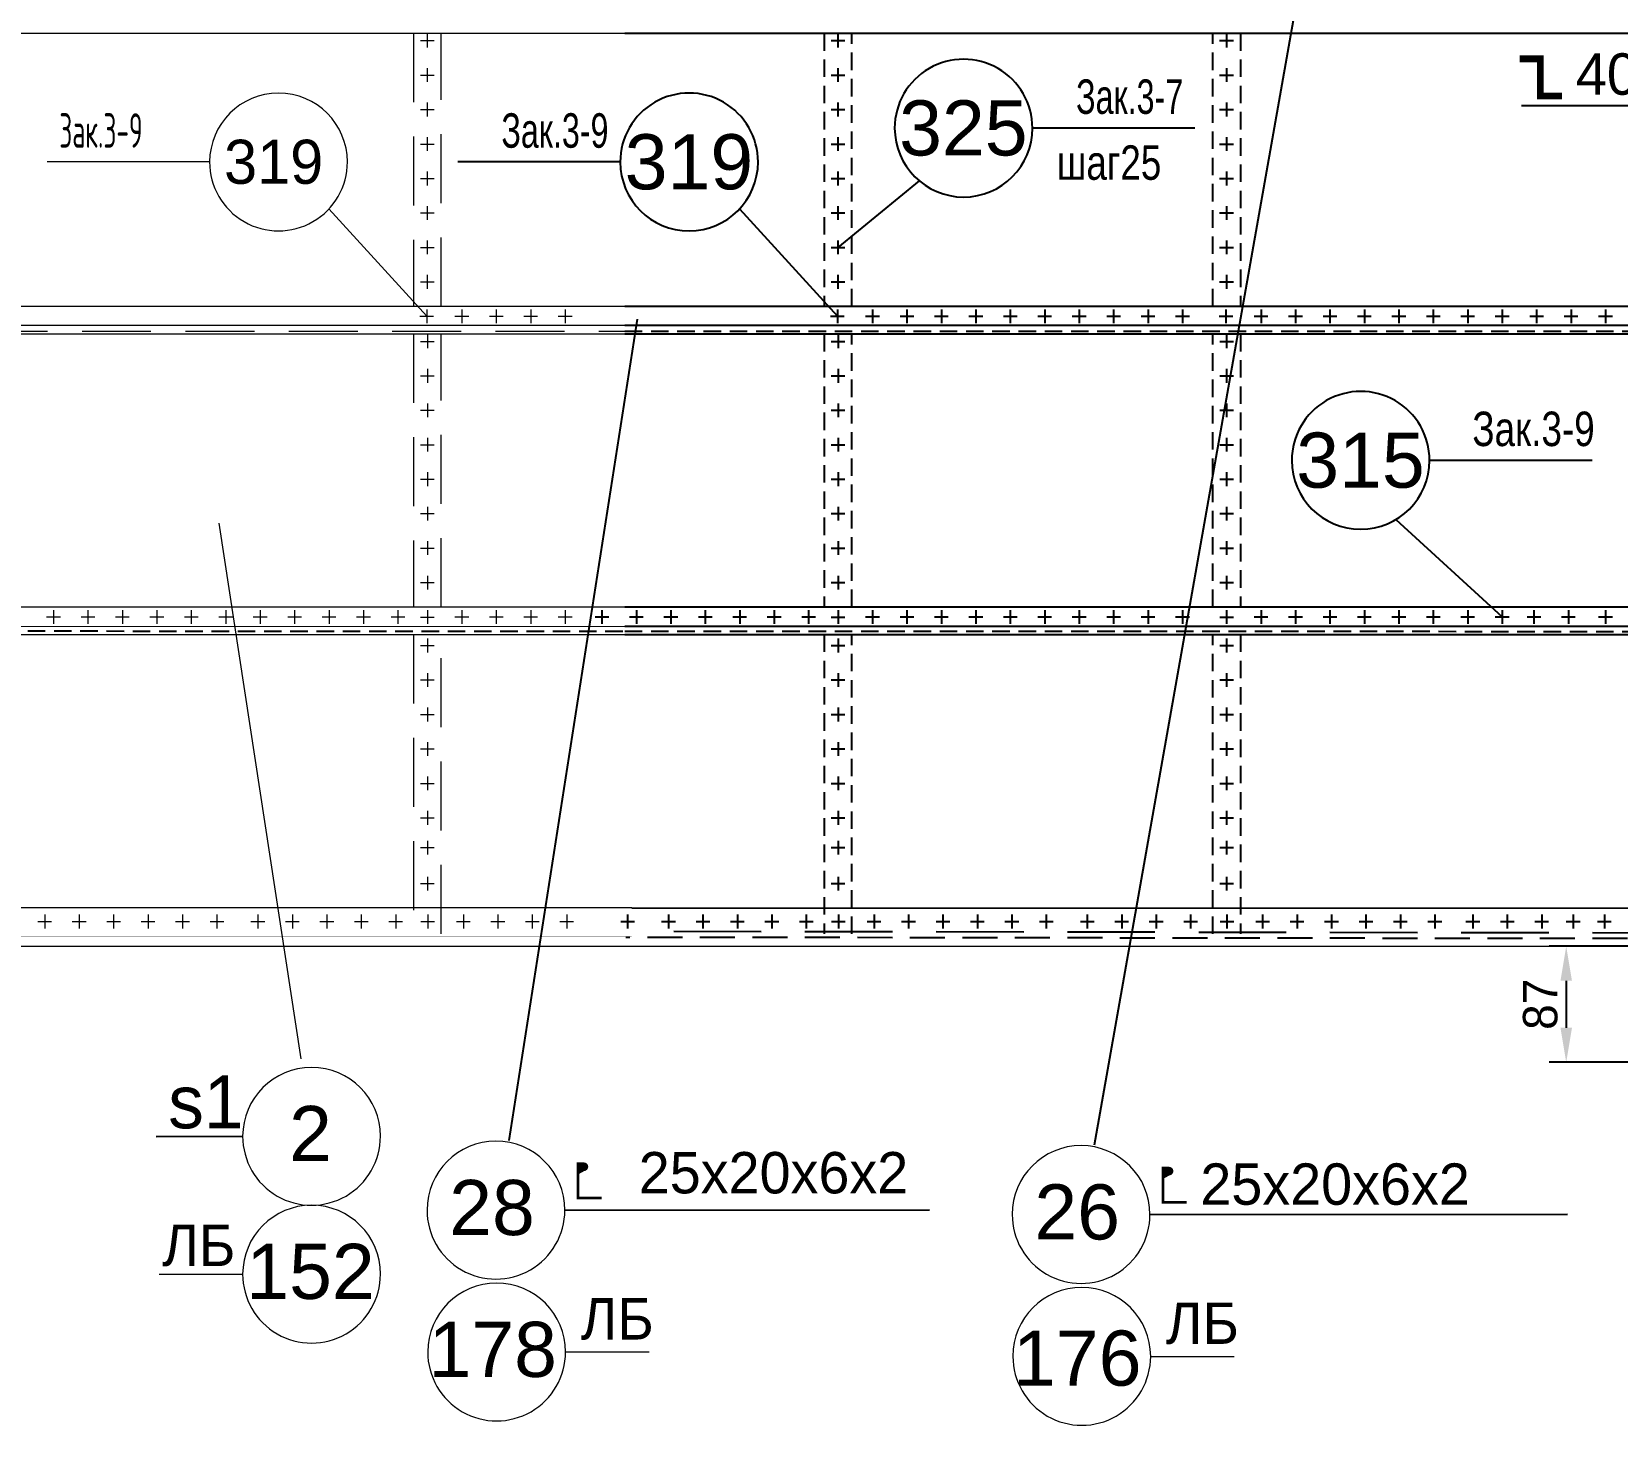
# Model space of a CAD drawing. Header units: millimetres. Extents: x 42007 to 66896, y -556 to 10827.
# Drawn here: x 51433 to 52584, y 3466 to 4477 of the extents above; entities that cross this region are included whole.
import ezdxf
from ezdxf.enums import TextEntityAlignment as Align

# ---------------------------------------------------------------- set-up
doc = ezdxf.new("R2010")
doc.units = ezdxf.units.MM
for name, pattern in [('DASHED', [19.05, 12.7, -6.35]), ('K5LT32769', [0]), ('K5LT32793', [10, 5, -5]), ('K5LT32794', [0]), ('K5LT32795', [75, 50, -25]), ('K5LT32799', [95.25, 63.5, -31.75])]:
    doc.linetypes.add(name, pattern=pattern)
doc.layers.add('pen_7', color=1, linetype='Continuous')
doc.styles.add('KTEXTSTYLE', font='GOST_AU.SHX', dxfattribs={"width": 0.96, "height": 5})
doc.styles.add('style5', font='arial.ttf', dxfattribs={"height": 3})

msp = doc.modelspace()

# ---------------------------------------------------------------- hatches: boundary and pattern name
for points in [[(51833.949, 3651.546, 1), (51833.949, 3655.78), (51829.614, 3655.78), (51829.614, 3649.133)], [(52258.599, 3648.379, 1), (52258.599, 3652.613), (52254.264, 3652.613), (52254.264, 3645.966)]]:
    msp.add_hatch(color=0).paths.add_polyline_path(points)

# ---------------------------------------------------------------- linework, layer by layer
at = {"color": 0}
for p, q in [((52204.375, 3669.638), (52350.362, 4493.696)), ((52013.325, 4470.598), (52023.325, 4470.598)), ((52018.325, 4475.598), (52018.325, 4465.598)), ((52295.325, 4470.598), (52305.325, 4470.598)), ((52300.325, 4475.598), (52300.325, 4465.598)), ((52013.325, 4445.598), (52023.325, 4445.598)), ((52018.325, 4450.598), (52018.325, 4440.598)), ((52295.325, 4445.598), (52305.325, 4445.598)), ((52300.325, 4450.598), (52300.325, 4440.598)), ((52013.325, 4420.598), (52023.325, 4420.598)), ((52018.325, 4425.598), (52018.325, 4415.598)), ((52295.325, 4420.598), (52305.325, 4420.598)), ((52300.325, 4425.598), (52300.325, 4415.598)), ((52514.402, 4423.547), (52770.097, 4423.669)), ((52277.379, 4407.127), (52159.467, 4407.127)), ((52013.325, 4395.598), (52023.325, 4395.598)), ((52018.325, 4400.598), (52018.325, 4390.598)), ((52295.325, 4395.598), (52305.325, 4395.598)), ((52300.325, 4400.598), (52300.325, 4390.598)), ((51860.329, 4382.565), (51742.417, 4382.565)), ((52018.325, 4375.598), (52018.325, 4365.598)), ((52300.325, 4375.598), (52300.325, 4365.598)), ((52013.325, 4370.598), (52023.325, 4370.598)), ((52295.325, 4370.598), (52305.325, 4370.598)), ((52018.325, 4350.598), (52018.325, 4340.598)), ((52300.325, 4350.598), (52300.325, 4340.598)), ((52013.325, 4345.598), (52023.325, 4345.598)), ((52295.325, 4345.598), (52305.325, 4345.598)), ((52013.325, 4320.598), (52023.325, 4320.598)), ((52018.325, 4325.598), (52018.325, 4315.598)), ((52295.325, 4320.598), (52305.325, 4320.598)), ((52300.325, 4325.598), (52300.325, 4315.598)), ((52013.325, 4295.598), (52023.325, 4295.598)), ((52018.325, 4300.598), (52018.325, 4290.598)), ((52295.325, 4295.598), (52305.325, 4295.598)), ((52300.325, 4300.598), (52300.325, 4290.598)), ((52012.882, 4270.598), (52022.882, 4270.598)), ((52017.882, 4275.598), (52017.882, 4265.598)), ((52038.362, 4270.598), (52048.362, 4270.598)), ((52043.362, 4275.598), (52043.362, 4265.598)), ((52063.362, 4270.598), (52073.362, 4270.598)), ((52068.362, 4275.598), (52068.362, 4265.598)), ((52088.362, 4270.598), (52098.362, 4270.598)), ((52093.362, 4275.598), (52093.362, 4265.598)), ((52113.362, 4270.598), (52123.362, 4270.598)), ((52118.362, 4275.598), (52118.362, 4265.598)), ((52138.362, 4270.598), (52148.362, 4270.598)), ((52143.362, 4275.598), (52143.362, 4265.598)), ((52163.362, 4270.598), (52173.362, 4270.598)), ((52168.362, 4275.598), (52168.362, 4265.598)), ((52188.362, 4270.598), (52198.362, 4270.598)), ((52193.362, 4275.598), (52193.362, 4265.598)), ((52213.362, 4270.598), (52223.362, 4270.598)), ((52218.362, 4275.598), (52218.362, 4265.598)), ((52238.362, 4270.598), (52248.362, 4270.598)), ((52243.362, 4275.598), (52243.362, 4265.598)), ((52263.362, 4270.598), (52273.362, 4270.598)), ((52268.362, 4275.598), (52268.362, 4265.598)), ((52294.882, 4270.598), (52304.882, 4270.598)), ((52299.882, 4275.598), (52299.882, 4265.598)), ((52320.362, 4270.598), (52330.362, 4270.598)), ((52325.362, 4275.598), (52325.362, 4265.598)), ((52345.362, 4270.598), (52355.362, 4270.598)), ((52350.362, 4275.598), (52350.362, 4265.598)), ((52370.362, 4270.598), (52380.362, 4270.598)), ((52375.362, 4275.598), (52375.362, 4265.598)), ((52395.362, 4270.598), (52405.362, 4270.598)), ((52400.362, 4275.598), (52400.362, 4265.598)), ((52420.362, 4270.598), (52430.362, 4270.598)), ((52425.362, 4275.598), (52425.362, 4265.598)), ((52445.362, 4270.598), (52455.362, 4270.598)), ((52450.362, 4275.598), (52450.362, 4265.598)), ((52470.362, 4270.598), (52480.362, 4270.598)), ((52475.362, 4275.598), (52475.362, 4265.598)), ((52495.362, 4270.598), (52505.362, 4270.598)), ((52500.362, 4275.598), (52500.362, 4265.598)), ((52520.362, 4270.598), (52530.362, 4270.598)), ((52525.362, 4275.598), (52525.362, 4265.598)), ((52545.362, 4270.598), (52555.362, 4270.598)), ((52550.362, 4275.598), (52550.362, 4265.598)), ((52570.362, 4270.598), (52580.362, 4270.598)), ((52575.362, 4275.598), (52575.362, 4265.598)), ((51779.725, 3672.805), (51872.839, 4268.464)), ((53172.284, 4263.903), (51863.618, 4263.926)), ((51863.618, 4257.891), (53172.284, 4257.891)), ((52018.362, 4257.452), (52018.362, 4247.452)), ((52300.362, 4257.452), (52300.362, 4247.452)), ((52013.362, 4252.452), (52023.362, 4252.452)), ((52295.362, 4252.452), (52305.362, 4252.452)), ((52013.362, 4227.452), (52023.362, 4227.452)), ((52018.362, 4232.452), (52018.362, 4222.452)), ((52295.362, 4227.452), (52305.362, 4227.452)), ((52300.362, 4232.452), (52300.362, 4222.452)), ((52013.362, 4202.452), (52023.362, 4202.452)), ((52018.362, 4207.452), (52018.362, 4197.452)), ((52295.362, 4202.452), (52305.362, 4202.452)), ((52300.362, 4207.452), (52300.362, 4197.452)), ((52013.362, 4177.452), (52023.362, 4177.452)), ((52018.362, 4182.452), (52018.362, 4172.452)), ((52295.362, 4177.452), (52305.362, 4177.452)), ((52300.362, 4182.452), (52300.362, 4172.452)), ((52565.584, 4166.118), (52447.672, 4166.118)), ((52018.362, 4157.452), (52018.362, 4147.452)), ((52300.362, 4157.452), (52300.362, 4147.452)), ((52013.362, 4152.452), (52023.362, 4152.452)), ((52295.362, 4152.452), (52305.362, 4152.452)), ((52018.362, 4132.452), (52018.362, 4122.452)), ((52300.362, 4132.452), (52300.362, 4122.452)), ((52013.362, 4127.452), (52023.362, 4127.452)), ((52295.362, 4127.452), (52305.362, 4127.452)), ((52013.362, 4102.452), (52023.362, 4102.452)), ((52018.362, 4107.452), (52018.362, 4097.452)), ((52295.362, 4102.452), (52305.362, 4102.452)), ((52300.362, 4107.452), (52300.362, 4097.452)), ((52013.362, 4077.452), (52023.362, 4077.452)), ((52018.362, 4082.452), (52018.362, 4072.452)), ((52295.362, 4077.452), (52305.362, 4077.452)), ((52300.362, 4082.452), (52300.362, 4072.452)), ((51842.025, 4052.495), (51852.025, 4052.495)), ((51847.025, 4057.495), (51847.025, 4047.495)), ((51867.025, 4052.495), (51877.025, 4052.495)), ((51872.025, 4057.495), (51872.025, 4047.495)), ((51892.025, 4052.495), (51902.025, 4052.495)), ((51897.025, 4057.495), (51897.025, 4047.495)), ((51917.025, 4052.495), (51927.025, 4052.495)), ((51922.025, 4057.495), (51922.025, 4047.495)), ((51942.025, 4052.495), (51952.025, 4052.495)), ((51947.025, 4057.495), (51947.025, 4047.495)), ((51967.025, 4052.495), (51977.025, 4052.495)), ((51972.025, 4057.495), (51972.025, 4047.495)), ((51992.025, 4052.495), (52002.025, 4052.495)), ((51997.025, 4057.495), (51997.025, 4047.495)), ((52013.362, 4052.452), (52023.362, 4052.452)), ((52018.362, 4057.452), (52018.362, 4047.452)), ((52038.362, 4052.495), (52048.362, 4052.495)), ((52043.362, 4057.495), (52043.362, 4047.495)), ((52063.362, 4052.495), (52073.362, 4052.495)), ((52068.362, 4057.495), (52068.362, 4047.495)), ((52088.362, 4052.495), (52098.362, 4052.495)), ((52093.362, 4057.495), (52093.362, 4047.495)), ((52113.362, 4052.495), (52123.362, 4052.495)), ((52118.362, 4057.495), (52118.362, 4047.495)), ((52138.362, 4052.495), (52148.362, 4052.495)), ((52143.362, 4057.495), (52143.362, 4047.495)), ((52163.362, 4052.495), (52173.362, 4052.495)), ((52168.362, 4057.495), (52168.362, 4047.495)), ((52188.362, 4052.495), (52198.362, 4052.495)), ((52193.362, 4057.495), (52193.362, 4047.495)), ((52213.362, 4052.495), (52223.362, 4052.495)), ((52218.362, 4057.495), (52218.362, 4047.495)), ((52238.362, 4052.495), (52248.362, 4052.495)), ((52243.362, 4057.495), (52243.362, 4047.495)), ((52263.362, 4052.495), (52273.362, 4052.495)), ((52268.362, 4057.495), (52268.362, 4047.495)), ((52295.362, 4052.452), (52305.362, 4052.452)), ((52300.362, 4057.452), (52300.362, 4047.452)), ((52320.362, 4052.495), (52330.362, 4052.495)), ((52325.362, 4057.495), (52325.362, 4047.495)), ((52345.362, 4052.495), (52355.362, 4052.495)), ((52350.362, 4057.495), (52350.362, 4047.495)), ((52370.362, 4052.495), (52380.362, 4052.495)), ((52375.362, 4057.495), (52375.362, 4047.495)), ((52395.362, 4052.495), (52405.362, 4052.495)), ((52400.362, 4057.495), (52400.362, 4047.495)), ((52420.362, 4052.495), (52430.362, 4052.495)), ((52425.362, 4057.495), (52425.362, 4047.495)), ((52445.362, 4052.495), (52455.362, 4052.495)), ((52450.362, 4057.495), (52450.362, 4047.495)), ((52470.362, 4052.495), (52480.362, 4052.495)), ((52475.362, 4057.495), (52475.362, 4047.495)), ((52495.362, 4052.495), (52505.362, 4052.495)), ((52500.362, 4057.495), (52500.362, 4047.495)), ((52518.383, 4052.538), (52528.383, 4052.538)), ((52523.383, 4057.538), (52523.383, 4047.538)), ((52543.383, 4052.538), (52553.383, 4052.538)), ((52548.383, 4057.538), (52548.383, 4047.538)), ((52570.362, 4052.495), (52580.362, 4052.495)), ((52575.362, 4057.495), (52575.362, 4047.495)), ((51863.618, 4045.703), (53172.284, 4045.767)), ((52013.362, 4031.786), (52023.362, 4031.786)), ((52018.362, 4036.786), (52018.362, 4026.786)), ((52295.362, 4031.786), (52305.362, 4031.786)), ((52300.362, 4036.786), (52300.362, 4026.786)), ((52013.362, 4006.786), (52023.362, 4006.786)), ((52018.362, 4011.786), (52018.362, 4001.786)), ((52295.362, 4006.786), (52305.362, 4006.786)), ((52300.362, 4011.786), (52300.362, 4001.786)), ((52013.362, 3981.786), (52023.362, 3981.786)), ((52018.362, 3986.786), (52018.362, 3976.786)), ((52295.362, 3981.786), (52305.362, 3981.786)), ((52300.362, 3986.786), (52300.362, 3976.786)), ((52018.362, 3961.786), (52018.362, 3951.786)), ((52300.362, 3961.786), (52300.362, 3951.786)), ((52013.362, 3956.786), (52023.362, 3956.786)), ((52295.362, 3956.786), (52305.362, 3956.786)), ((52018.362, 3936.786), (52018.362, 3926.786)), ((52300.362, 3936.786), (52300.362, 3926.786)), ((52013.362, 3931.786), (52023.362, 3931.786)), ((52295.362, 3931.786), (52305.362, 3931.786)), ((52013.362, 3906.786), (52023.362, 3906.786)), ((52018.362, 3911.786), (52018.362, 3901.786)), ((52295.362, 3906.786), (52305.362, 3906.786)), ((52300.362, 3911.786), (52300.362, 3901.786)), ((52018.362, 3890.183), (52018.362, 3880.183)), ((52300.362, 3890.183), (52300.362, 3880.183)), ((52013.362, 3885.183), (52023.362, 3885.183)), ((52295.362, 3885.183), (52305.362, 3885.183)), ((52013.362, 3859.025), (52023.362, 3859.025)), ((52018.362, 3864.025), (52018.362, 3854.025)), ((52295.362, 3859.025), (52305.362, 3859.025)), ((52300.362, 3864.025), (52300.362, 3854.025)), ((51865.64, 3836.588), (51865.64, 3826.588)), ((51868.631, 3841.575), (53001.514, 3841.228)), ((51895.362, 3836.588), (51895.362, 3826.588)), ((51920.362, 3836.588), (51920.362, 3826.588)), ((51945.362, 3836.588), (51945.362, 3826.588)), ((51970.362, 3836.588), (51970.362, 3826.588)), ((51995.362, 3836.588), (51995.362, 3826.588)), ((52018.64, 3836.588), (52018.64, 3826.588)), ((52044.514, 3836.588), (52044.514, 3826.588)), ((52069.514, 3836.588), (52069.514, 3826.588)), ((52094.514, 3836.588), (52094.514, 3826.588)), ((52119.514, 3836.588), (52119.514, 3826.588)), ((52144.514, 3836.588), (52144.514, 3826.588)), ((52169.514, 3836.588), (52169.514, 3826.588)), ((52199.236, 3836.588), (52199.236, 3826.588)), ((52224.236, 3836.588), (52224.236, 3826.588)), ((52249.236, 3836.588), (52249.236, 3826.588)), ((52274.236, 3836.588), (52274.236, 3826.588)), ((52300.64, 3836.588), (52300.64, 3826.588)), ((52326.514, 3836.588), (52326.514, 3826.588)), ((52351.514, 3836.588), (52351.514, 3826.588)), ((52376.514, 3836.588), (52376.514, 3826.588)), ((52401.514, 3836.588), (52401.514, 3826.588)), ((52426.514, 3836.588), (52426.514, 3826.588)), ((52451.514, 3836.588), (52451.514, 3826.588)), ((52479.063, 3836.588), (52479.063, 3826.588)), ((52504.063, 3836.588), (52504.063, 3826.588)), ((52529.063, 3836.588), (52529.063, 3826.588)), ((52551.867, 3836.588), (52551.867, 3826.588)), ((52574.485, 3836.588), (52574.485, 3826.588)), ((51860.64, 3831.588), (51870.64, 3831.588)), ((51890.362, 3831.588), (51900.362, 3831.588)), ((51915.362, 3831.588), (51925.362, 3831.588)), ((51940.362, 3831.588), (51950.362, 3831.588)), ((51965.362, 3831.588), (51975.362, 3831.588)), ((51990.362, 3831.588), (52000.362, 3831.588)), ((52013.64, 3831.588), (52023.64, 3831.588)), ((52039.514, 3831.588), (52049.514, 3831.588)), ((52064.514, 3831.588), (52074.514, 3831.588)), ((52089.514, 3831.588), (52099.514, 3831.588)), ((52114.514, 3831.588), (52124.514, 3831.588)), ((52139.514, 3831.588), (52149.514, 3831.588)), ((52164.514, 3831.588), (52174.514, 3831.588)), ((52194.236, 3831.588), (52204.236, 3831.588)), ((52219.236, 3831.588), (52229.236, 3831.588)), ((52244.236, 3831.588), (52254.236, 3831.588)), ((52269.236, 3831.588), (52279.236, 3831.588)), ((52295.64, 3831.588), (52305.64, 3831.588)), ((52321.514, 3831.588), (52331.514, 3831.588)), ((52346.514, 3831.588), (52356.514, 3831.588)), ((52371.514, 3831.588), (52381.514, 3831.588)), ((52396.514, 3831.588), (52406.514, 3831.588)), ((52421.514, 3831.588), (52431.514, 3831.588)), ((52446.514, 3831.588), (52456.514, 3831.588)), ((52474.063, 3831.588), (52484.063, 3831.588)), ((52499.063, 3831.588), (52509.063, 3831.588)), ((52524.063, 3831.588), (52534.063, 3831.588)), ((52546.867, 3831.588), (52556.867, 3831.588)), ((52569.485, 3831.588), (52579.485, 3831.588)), ((51523.489, 3675.551), (51586.305, 3675.733)), ((51820.113, 3622.179), (52084.745, 3622.306)), ((52244.763, 3619.012), (52547.789, 3619.157))]:
    msp.add_line(p, q, dxfattribs=at)
at = {"color": 7, "linetype": 'K5LT32769', "lineweight": 18}
for p, q in [((50495.821, 4475.989), (51868.631, 4475.989)), ((51715.325, 4470.598), (51725.325, 4470.598)), ((51720.325, 4475.598), (51720.325, 4465.598)), ((51715.325, 4445.598), (51725.325, 4445.598)), ((51720.325, 4450.598), (51720.325, 4440.598)), ((51715.325, 4420.598), (51725.325, 4420.598)), ((51720.325, 4425.598), (51720.325, 4415.598)), ((51715.325, 4395.598), (51725.325, 4395.598)), ((51720.325, 4400.598), (51720.325, 4390.598)), ((51562.329, 4382.565), (51444.417, 4382.565)), ((51720.325, 4375.598), (51720.325, 4365.598)), ((51715.325, 4370.598), (51725.325, 4370.598)), ((51720.325, 4350.598), (51720.325, 4340.598)), ((51648.898, 4348.467), (51719.882, 4270.598)), ((51715.325, 4345.598), (51725.325, 4345.598)), ((51715.325, 4320.598), (51725.325, 4320.598)), ((51720.325, 4325.598), (51720.325, 4315.598)), ((51715.325, 4295.598), (51725.325, 4295.598)), ((51720.325, 4300.598), (51720.325, 4290.598)), ((51868.631, 4277.718), (50495.821, 4277.718)), ((51714.882, 4270.598), (51724.882, 4270.598)), ((51719.882, 4275.598), (51719.882, 4265.598)), ((51740.362, 4270.598), (51750.362, 4270.598)), ((51745.362, 4275.598), (51745.362, 4265.598)), ((51765.362, 4270.598), (51775.362, 4270.598)), ((51770.362, 4275.598), (51770.362, 4265.598)), ((51790.362, 4270.598), (51800.362, 4270.598)), ((51795.362, 4275.598), (51795.362, 4265.598)), ((51815.362, 4270.598), (51825.362, 4270.598)), ((51820.362, 4275.598), (51820.362, 4265.598)), ((51868.631, 4263.925), (50495.821, 4263.949)), ((50495.821, 4257.891), (51868.631, 4257.891)), ((51720.362, 4257.452), (51720.362, 4247.452)), ((51715.362, 4252.452), (51725.362, 4252.452)), ((51715.362, 4227.452), (51725.362, 4227.452)), ((51720.362, 4232.452), (51720.362, 4222.452)), ((51715.362, 4202.452), (51725.362, 4202.452)), ((51720.362, 4207.452), (51720.362, 4197.452)), ((51715.362, 4177.452), (51725.362, 4177.452)), ((51720.362, 4182.452), (51720.362, 4172.452)), ((51720.362, 4157.452), (51720.362, 4147.452)), ((51715.362, 4152.452), (51725.362, 4152.452)), ((51720.362, 4132.452), (51720.362, 4122.452)), ((51628.774, 3732.012), (51569.158, 4120.592)), ((51715.362, 4127.452), (51725.362, 4127.452)), ((51715.362, 4102.452), (51725.362, 4102.452)), ((51720.362, 4107.452), (51720.362, 4097.452)), ((51715.362, 4077.452), (51725.362, 4077.452)), ((51720.362, 4082.452), (51720.362, 4072.452)), ((51868.631, 4059.615), (50495.821, 4059.615)), ((51444.025, 4052.495), (51454.025, 4052.495)), ((51449.025, 4057.495), (51449.025, 4047.495)), ((51469.025, 4052.495), (51479.025, 4052.495)), ((51474.025, 4057.495), (51474.025, 4047.495)), ((51494.025, 4052.495), (51504.025, 4052.495)), ((51499.025, 4057.495), (51499.025, 4047.495)), ((51519.025, 4052.495), (51529.025, 4052.495)), ((51524.025, 4057.495), (51524.025, 4047.495)), ((51544.025, 4052.495), (51554.025, 4052.495)), ((51549.025, 4057.495), (51549.025, 4047.495)), ((51569.025, 4052.495), (51579.025, 4052.495)), ((51574.025, 4057.495), (51574.025, 4047.495)), ((51594.025, 4052.495), (51604.025, 4052.495)), ((51599.025, 4057.495), (51599.025, 4047.495)), ((51619.025, 4052.495), (51629.025, 4052.495)), ((51624.025, 4057.495), (51624.025, 4047.495)), ((51644.025, 4052.495), (51654.025, 4052.495)), ((51649.025, 4057.495), (51649.025, 4047.495)), ((51669.025, 4052.495), (51679.025, 4052.495)), ((51674.025, 4057.495), (51674.025, 4047.495)), ((51694.025, 4052.495), (51704.025, 4052.495)), ((51699.025, 4057.495), (51699.025, 4047.495)), ((51715.362, 4052.452), (51725.362, 4052.452)), ((51720.362, 4057.452), (51720.362, 4047.452)), ((51740.362, 4052.495), (51750.362, 4052.495)), ((51745.362, 4057.495), (51745.362, 4047.495)), ((51765.362, 4052.495), (51775.362, 4052.495)), ((51770.362, 4057.495), (51770.362, 4047.495)), ((51790.362, 4052.495), (51800.362, 4052.495)), ((51795.362, 4057.495), (51795.362, 4047.495)), ((51815.362, 4052.495), (51825.362, 4052.495)), ((51820.362, 4057.495), (51820.362, 4047.495)), ((50495.821, 4045.64), (51868.631, 4045.707)), ((50495.821, 4039.788), (51868.631, 4039.788)), ((51715.362, 4031.786), (51725.362, 4031.786)), ((51720.362, 4036.786), (51720.362, 4026.786)), ((51715.362, 4006.786), (51725.362, 4006.786)), ((51720.362, 4011.786), (51720.362, 4001.786)), ((51715.362, 3981.786), (51725.362, 3981.786)), ((51720.362, 3986.786), (51720.362, 3976.786)), ((51720.362, 3961.786), (51720.362, 3951.786)), ((51715.362, 3956.786), (51725.362, 3956.786)), ((51720.362, 3936.786), (51720.362, 3926.786)), ((51715.362, 3931.786), (51725.362, 3931.786)), ((51715.362, 3906.786), (51725.362, 3906.786)), ((51720.362, 3911.786), (51720.362, 3901.786)), ((51720.362, 3890.183), (51720.362, 3880.183)), ((51715.362, 3885.183), (51725.362, 3885.183)), ((51715.362, 3859.025), (51725.362, 3859.025)), ((51720.362, 3864.025), (51720.362, 3854.025)), ((51442.64, 3836.588), (51442.64, 3826.588)), ((51467.64, 3836.588), (51467.64, 3826.588)), ((51492.64, 3836.588), (51492.64, 3826.588)), ((51517.64, 3836.588), (51517.64, 3826.588)), ((51542.64, 3836.588), (51542.64, 3826.588)), ((51567.64, 3836.588), (51567.64, 3826.588)), ((51597.362, 3836.588), (51597.362, 3826.588)), ((51622.362, 3836.588), (51622.362, 3826.588)), ((51647.362, 3836.588), (51647.362, 3826.588)), ((51672.362, 3836.588), (51672.362, 3826.588)), ((51697.362, 3836.588), (51697.362, 3826.588)), ((51720.64, 3836.588), (51720.64, 3826.588)), ((51746.514, 3836.588), (51746.514, 3826.588)), ((51771.514, 3836.588), (51771.514, 3826.588)), ((51796.514, 3836.588), (51796.514, 3826.588)), ((51821.514, 3836.588), (51821.514, 3826.588)), ((51437.64, 3831.588), (51447.64, 3831.588)), ((51462.64, 3831.588), (51472.64, 3831.588)), ((51487.64, 3831.588), (51497.64, 3831.588)), ((51512.64, 3831.588), (51522.64, 3831.588)), ((51537.64, 3831.588), (51547.64, 3831.588)), ((51562.64, 3831.588), (51572.64, 3831.588)), ((51592.362, 3831.588), (51602.362, 3831.588)), ((51617.362, 3831.588), (51627.362, 3831.588)), ((51642.362, 3831.588), (51652.362, 3831.588)), ((51667.362, 3831.588), (51677.362, 3831.588)), ((51692.362, 3831.588), (51702.362, 3831.588)), ((51715.64, 3831.588), (51725.64, 3831.588)), ((51741.514, 3831.588), (51751.514, 3831.588)), ((51766.514, 3831.588), (51776.514, 3831.588)), ((51791.514, 3831.588), (51801.514, 3831.588)), ((51816.514, 3831.588), (51826.514, 3831.588)), ((51525.599, 3575.74), (51586.305, 3575.74)), ((51820.611, 3519.287), (51881.318, 3519.287)), ((52245.262, 3516.12), (52305.968, 3516.12))]:
    msp.add_line(p, q, dxfattribs=at)
at = {"color": 7, "linetype": 'K5LT32795', "lineweight": 18}
for p, q in [((51710.362, 4475.989), (51710.362, 4277.718)), ((51730.362, 4277.718), (51730.362, 4475.989)), ((50044.788, 4259.874), (51863.618, 4259.874)), ((51710.362, 4257.891), (51710.362, 4059.615)), ((51730.362, 4059.615), (51730.362, 4257.891)), ((51710.362, 4039.788), (51710.362, 3822.588)), ((51730.362, 3822.588), (51730.362, 4039.788))]:
    msp.add_line(p, q, dxfattribs=at)
at = {"color": 0, "linetype": 'Continuous'}
for p, q in [((51863.618, 4475.989), (53172.284, 4475.989)), ((53172.284, 4277.718), (51863.618, 4277.718)), ((53172.284, 4059.615), (51863.618, 4059.615)), ((51863.618, 4039.788), (53172.284, 4039.788))]:
    msp.add_line(p, q, dxfattribs=at)
at = {"color": 0, "linetype": 'DASHED'}
for p, q in [((52008.362, 4475.989), (52008.362, 4277.718)), ((52028.362, 4277.718), (52028.362, 4475.989)), ((52290.362, 4277.718), (52290.362, 4475.989)), ((52310.362, 4475.989), (52310.362, 4277.718)), ((51863.618, 4259.874), (53172.284, 4259.874)), ((52008.362, 4257.891), (52008.362, 4059.615)), ((52028.362, 4059.615), (52028.362, 4257.891)), ((52290.362, 4059.615), (52290.362, 4257.891)), ((52310.362, 4257.891), (52310.362, 4059.615)), ((49734.921, 4042.788), (51868.631, 4042.218)), ((51863.618, 4042.237), (53172.284, 4041.887)), ((52008.362, 4039.788), (52008.362, 3822.588)), ((52028.362, 3822.588), (52028.362, 4039.788)), ((52290.362, 3822.588), (52290.362, 4039.788)), ((52310.362, 4039.788), (52310.362, 3822.588))]:
    msp.add_line(p, q, dxfattribs=at)
at = {"color": 0, "ltscale": 0.5}
for p, q in [((52077.149, 4368.975), (52018.325, 4320.598)), ((51946.898, 4348.467), (52017.882, 4270.598)), ((52423.204, 4123.128), (52500.362, 4052.495))]:
    msp.add_line(p, q, dxfattribs=at)
at = {"color": 7, "linetype": 'K5LT32794', "lineweight": 18}
for p, q in [((51868.631, 3841.575), (50495.821, 3841.583)), ((50495.821, 3813.588), (51868.631, 3813.588)), ((51863.618, 3813.588), (53010.362, 3813.588))]:
    msp.add_line(p, q, dxfattribs=at)
at = {"color": 7}
for p, q in [((52821.382, 3813.588), (52534.329, 3813.588)), ((52546.829, 3788.588), (52546.829, 3754.497)), ((52808.115, 3729.497), (52534.329, 3729.497))]:
    msp.add_line(p, q, dxfattribs=at)
at = {"color": 0}
for points, const_width in [([(52513.035, 4457.439), (52528.061, 4457.439), (52528.061, 4430.411), (52543.837, 4430.411)], 5), ([(51829.614, 3656.813), (51829.614, 3630.996), (51846.757, 3630.996)], 2), ([(52254.264, 3653.646), (52254.264, 3627.829), (52271.407, 3627.829)], 2)]:
    msp.add_lwpolyline(points, dxfattribs=dict(at, const_width=const_width))
at = {"color": 7, "linetype": 'K5LT32799', "const_width": 0.18}
msp.add_lwpolyline([(51868.631, 3824.423), (49990.905, 3824.423)], dxfattribs=at)
at = {"color": 7, "linetype": 'K5LT32793', "const_width": 0.18}
msp.add_lwpolyline([(51868.631, 3820.423), (49990.905, 3820.423)], dxfattribs=at)
at = {"color": 0, "linetype": 'DASHED', "ltscale": 5}
msp.add_lwpolyline([(53348.092, 3825.681, -0.00654208), (53010.362, 3822.588), (51867.754, 3824.341, -0.41421356)], format="xyb", dxfattribs=at)
at = {"color": 0, "linetype": 'DASHED', "ltscale": 2}
msp.add_lwpolyline([(53021.006, 3818.574, -0.00237969), (53010.362, 3818.588), (51864.374, 3820.073, -0.41421356)], format="xyb", dxfattribs=at)
at = {"color": 0, "const_width": 2}
for points in [[(51828.994, 3655.78), (51833.949, 3655.78, -1), (51833.949, 3651.546), (51829.092, 3648.842)], [(52253.644, 3652.613), (52258.599, 3652.613, -1), (52258.599, 3648.379), (52253.742, 3645.675)]]:
    msp.add_lwpolyline(points, format="xyb", dxfattribs=at)
at = {"color": 0, "linetype": 'Continuous'}
for centre, start, end in [((52109.467, 4407.127), 359.999946, 179.999977), ((51910.329, 4382.565), 359.999946, 179.999977), ((52109.467, 4407.127), 179.999977, 359.999946), ((51910.329, 4382.565), 179.999977, 359.999946), ((52397.672, 4166.118), 359.999946, 179.999977), ((52397.672, 4166.118), 179.999977, 359.999946)]:
    msp.add_arc(centre, 50, start, end, dxfattribs=at)
at = {"color": 7, "linetype": 'K5LT32769', "lineweight": 18}
for centre, start, end in [((51612.329, 4382.565), 0, 179.999977), ((51612.329, 4382.565), 179.999977, 0), ((51636.305, 3675.737), 0, 179.999977), ((51636.305, 3675.737), 179.999977, 0), ((51770.113, 3622.179), 0, 179.999977), ((52194.763, 3619.012), 0, 179.999977), ((51636.305, 3575.737), 0, 179.999977), ((51770.113, 3622.179), 179.999977, 0), ((52194.763, 3619.012), 179.999977, 0), ((51636.305, 3575.737), 179.999977, 0), ((51770.611, 3519.287), 0, 179.999977), ((52195.261, 3516.12), 0, 179.999977), ((51770.611, 3519.287), 179.999977, 0), ((52195.261, 3516.12), 179.999977, 0)]:
    msp.add_arc(centre, 50, start, end, dxfattribs=at)
at = {"color": 7}
for points in [[(52542.662, 3788.588), (52550.996, 3788.588), (52546.829, 3813.588)], [(52542.662, 3754.497), (52550.996, 3754.497), (52546.829, 3729.497)]]:
    msp.add_solid(points, dxfattribs=at)

# ---------------------------------------------------------------- texts
at = {"color": 0, "linetype": 'Continuous'}
for s, width, p in [('Зак.3-7', 0.7, (52268.85, 4417.469)), ('Зак.3-9', 0.7, (51851.8, 4392.908)), ('шаг25', 0.8, (52252.984, 4369.641)), ('Зак.3-9', 0.8, (52567.502, 4176.461))]:
    msp.add_text(s, height=25, dxfattribs=dict(at, width=width)).set_placement(p, align=Align.RIGHT)
at = {"color": 7, "attachment_point": 1}
for s, insert, char_height, style in [('{\\H10x;\\W0.965;40х20х2х3}', (52553.83, 4461.352), 3, 'style5'), ('\\H3.5;\\W0.965;\\Q15;\\Q0;\\W0.665;\\H25.00;Зак.3-9', (51453.258, 4417.908), 2.5, 'KTEXTSTYLE'), ('{\\H12.8x;\\W0.965;s1}', (51532.286, 3719.965), 3, 'style5'), ('{\\H10x;\\W0.965;25x20x6x2}', (51873.743, 3664.341), 3, 'style5'), ('{\\H10x;\\W0.965;25x20x6x2}', (52281.298, 3656.092), 3, 'style5'), ('\\H3.5;\\W0.965;\\Q15;\\Q0;\\H30.00;ЛБ', (51527.988, 3611.651), 3, 'style5'), ('\\H3.5;\\W0.965;\\Q15;\\Q0;\\H30.00;ЛБ', (51831.629, 3558.333), 3, 'style5'), ('\\H3.5;\\W0.965;\\Q15;\\Q0;\\H30.00;ЛБ', (52256.279, 3555.166), 3, 'style5')]:
    msp.add_mtext(s, dxfattribs=dict(at, insert=insert, char_height=char_height, style=style))
at = {"color": 0, "insert": (52528.079, 3771.542), "char_height": 25, "attachment_point": 5, "rotation": 90}
msp.add_mtext('87', dxfattribs=at)
at = {"layer": 'pen_7', "color": 2, "linetype": 'Continuous', "style": 'style5'}
for s, p in [('325', (52109.324, 4407.27)), ('319', (51910.185, 4382.709)), ('315', (52397.528, 4166.261)), ('2', (51635.534, 3677.76)), ('28', (51767.274, 3624.086)), ('26', (52191.924, 3620.919)), ('152', (51635.534, 3577.76)), ('178', (51767.772, 3521.194)), ('176', (52192.01, 3514.861))]:
    msp.add_text(s, height=40, dxfattribs=at).set_placement(p, align=Align.MIDDLE_CENTER)
at = {"layer": 'pen_7', "color": 2, "linetype": 'Continuous', "insert": (51572.815, 4398.709), "char_height": 40, "attachment_point": 1, "style": 'style5'}
msp.add_mtext('\\H3.5;\\W0.965;\\Q15;\\Q0;\\H32.00;319', dxfattribs=at)

doc.saveas('drawing.dxf')
